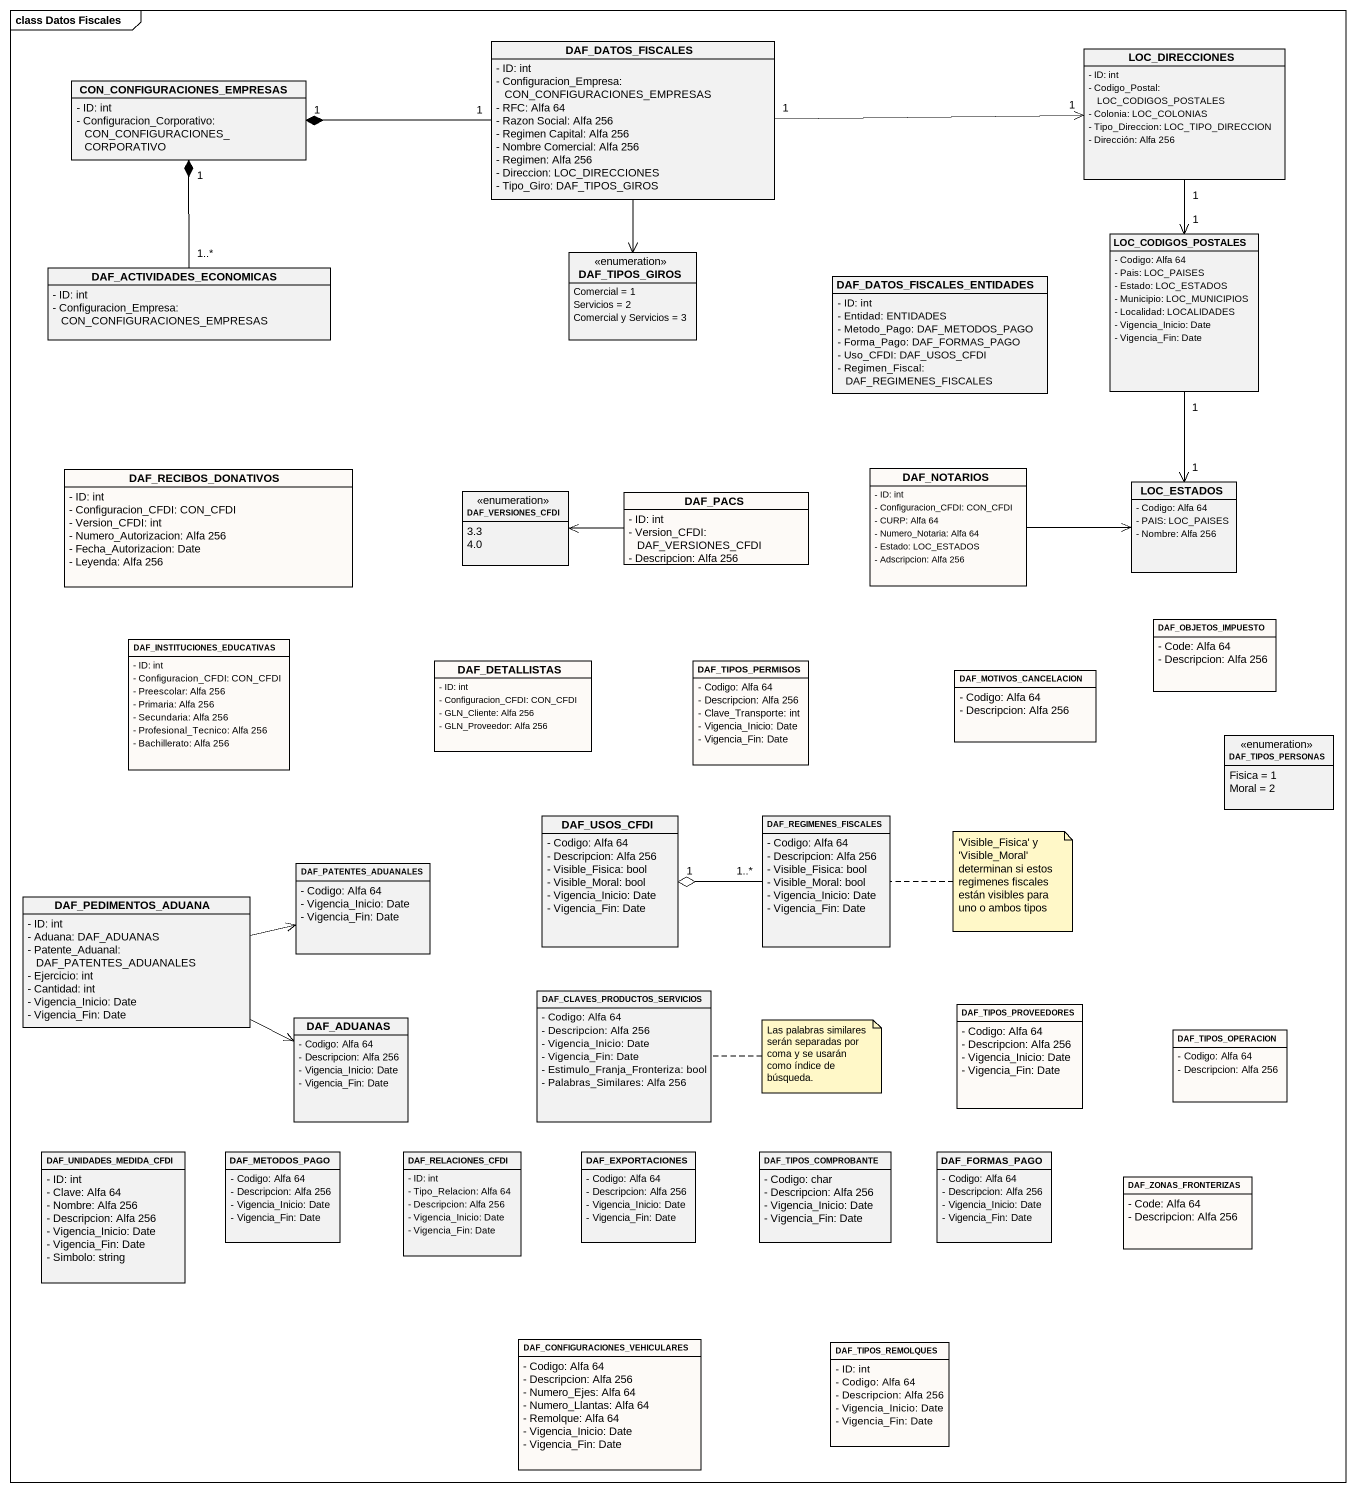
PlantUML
@startuml
mainframe class Datos Fiscales
hide circle
hide empty members
skinparam classAttributeIconSize 0
class DAF_DATOS_FISCALES {
  - ID: int
  - Configuracion_Empresa: CON_CONFIGURACIONES_EMPRESAS
  - RFC: Alfa 64
  - Razon Social: Alfa 256
  - Regimen Capital: Alfa 256
  - Nombre Comercial: Alfa 256
  - Regimen: Alfa 256
  - Direccion: LOC_DIRECCIONES
  - Tipo_Giro: DAF_TIPOS_GIROS
}
class LOC_DIRECCIONES {
  - ID: int
  - Codigo_Postal: LOC_CODIGOS_POSTALES
  - Colonia: LOC_COLONIAS
  - Tipo_Direccion: LOC_TIPO_DIRECCION
  - Dirección: Alfa 256
}
class CON_CONFIGURACIONES_EMPRESAS {
  - ID: int
  - Configuracion_Corporativo: CON_CONFIGURACIONES_CORPORATIVO
}
class LOC_CODIGOS_POSTALES {
  - Codigo: Alfa 64
  - Pais: LOC_PAISES
  - Estado: LOC_ESTADOS
  - Municipio: LOC_MUNICIPIOS
  - Localidad: LOCALIDADES
  - Vigencia_Inicio: Date
  - Vigencia_Fin: Date
}
class DAF_ACTIVIDADES_ECONOMICAS {
  - ID: int
  - Configuracion_Empresa: CON_CONFIGURACIONES_EMPRESAS
}
enum DAF_TIPOS_GIROS {
  Comercial = 1
  Servicios = 2
  Comercial y Servicios = 3
}
class DAF_DATOS_FISCALES_ENTIDADES {
  - ID: int
  - Entidad: ENTIDADES
  - Metodo_Pago: DAF_METODOS_PAGO
  - Forma_Pago: DAF_FORMAS_PAGO
  - Uso_CFDI: DAF_USOS_CFDI
  - Regimen_Fiscal: DAF_REGIMENES_FISCALES
}
class DAF_RECIBOS_DONATIVOS #FDFAF7 {
  - ID: int
  - Configuracion_CFDI: CON_CFDI
  - Version_CFDI: int
  - Numero_Autorizacion: Alfa 256
  - Fecha_Autorizacion: Date
  - Leyenda: Alfa 256
}
class DAF_NOTARIOS #FDFAF7 {
  - ID: int
  - Configuracion_CFDI: CON_CFDI
  - CURP: Alfa 64
  - Numero_Notaria: Alfa 64
  - Estado: LOC_ESTADOS
  - Adscripcion: Alfa 256
}
enum DAF_VERSIONES_CFDI {
  3.3
  4.0
}
class DAF_PACS #FDFAF7 {
  - ID: int
  - Version_CFDI: DAF_VERSIONES_CFDI
  - Descripcion: Alfa 256
}
class LOC_ESTADOS {
  - Codigo: Alfa 64
  - PAIS: LOC_PAISES
  - Nombre: Alfa 256
}
class DAF_OBJETOS_IMPUESTO #FDFAF7 {
  - Code: Alfa 64
  - Descripcion: Alfa 256
}
class DAF_INSTITUCIONES_EDUCATIVAS #FDFAF7 {
  - ID: int
  - Configuracion_CFDI: CON_CFDI
  - Preescolar: Alfa 256
  - Primaria: Alfa 256
  - Secundaria: Alfa 256
  - Profesional_Tecnico: Alfa 256
  - Bachillerato: Alfa 256
}
class DAF_DETALLISTAS #FDFAF7 {
  - ID: int
  - Configuracion_CFDI: CON_CFDI
  - GLN_Cliente: Alfa 256
  - GLN_Proveedor: Alfa 256
}
class DAF_TIPOS_PERMISOS #FDFAF7 {
  - Codigo: Alfa 64
  - Descripcion: Alfa 256
  - Clave_Transporte: int
  - Vigencia_Inicio: Date
  - Vigencia_Fin: Date
}
class DAF_MOTIVOS_CANCELACION #FDFAF7 {
  - Codigo: Alfa 64
  - Descripcion: Alfa 256
}
enum DAF_TIPOS_PERSONAS {
  Fisica = 1
  Moral = 2
}
class DAF_USOS_CFDI {
  - Codigo: Alfa 64
  - Descripcion: Alfa 256
  - Visible_Fisica: bool
  - Visible_Moral: bool
  - Vigencia_Inicio: Date
  - Vigencia_Fin: Date
}
class DAF_REGIMENES_FISCALES {
  - Codigo: Alfa 64
  - Descripcion: Alfa 256
  - Visible_Fisica: bool
  - Visible_Moral: bool
  - Vigencia_Inicio: Date
  - Vigencia_Fin: Date
}
class DAF_PEDIMENTOS_ADUANA {
  - ID: int
  - Aduana: DAF_ADUANAS
  - Patente_Aduanal: DAF_PATENTES_ADUANALES
  - Ejercicio: int
  - Cantidad: int
  - Vigencia_Inicio: Date
  - Vigencia_Fin: Date
}
class DAF_PATENTES_ADUANALES {
  - Codigo: Alfa 64
  - Vigencia_Inicio: Date
  - Vigencia_Fin: Date
}
class "DAF_CLAVES_PRODUCTOS_SERVICIOS" as DAF_CLAVES_PRODUCTOS {
  - Codigo: Alfa 64
  - Descripcion: Alfa 256
  - Vigencia_Inicio: Date
  - Vigencia_Fin: Date
  - Estimulo_Franja_Fronteriza: bool
  - Palabras_Similares: Alfa 256
}
class DAF_ADUANAS {
  - Codigo: Alfa 64
  - Descripcion: Alfa 256
  - Vigencia_Inicio: Date
  - Vigencia_Fin: Date
}
class DAF_TIPOS_PROVEEDORES #FDFAF7 {
  - Codigo: Alfa 64
  - Descripcion: Alfa 256
  - Vigencia_Inicio: Date
  - Vigencia_Fin: Date
}
class DAF_TIPOS_OPERACION #FDFAF7 {
  - Codigo: Alfa 64
  - Descripcion: Alfa 256
}
class DAF_UNIDADES_MEDIDA_CFDI {
  - ID: int
  - Clave: Alfa 64
  - Nombre: Alfa 256
  - Descripcion: Alfa 256
  - Vigencia_Inicio: Date
  - Vigencia_Fin: Date
  - Simbolo: string
}
class DAF_METODOS_PAGO {
  - Codigo: Alfa 64
  - Descripcion: Alfa 256
  - Vigencia_Inicio: Date
  - Vigencia_Fin: Date
}
class DAF_RELACIONES_CFDI {
  - ID: int
  - Tipo_Relacion: Alfa 64
  - Descripcion: Alfa 256
  - Vigencia_Inicio: Date
  - Vigencia_Fin: Date
}
class DAF_EXPORTACIONES {
  - Codigo: Alfa 64
  - Descripcion: Alfa 256
  - Vigencia_Inicio: Date
  - Vigencia_Fin: Date
}
class DAF_TIPOS_COMPROBANTE {
  - Codigo: char
  - Descripcion: Alfa 256
  - Vigencia_Inicio: Date
  - Vigencia_Fin: Date
}
class DAF_FORMAS_PAGO {
  - Codigo: Alfa 64
  - Descripcion: Alfa 256
  - Vigencia_Inicio: Date
  - Vigencia_Fin: Date
}
class DAF_ZONAS_FRONTERIZAS #FDFAF7 {
  - Code: Alfa 64
  - Descripcion: Alfa 256
}
class "DAF_CONFIGURACIONES_VEHICULARES" as DAF_CONFIGURACIONES #FDFAF7 {
  - Codigo: Alfa 64
  - Descripcion: Alfa 256
  - Numero_Ejes: Alfa 64
  - Numero_Llantas: Alfa 64
  - Remolque: Alfa 64
  - Vigencia_Inicio: Date
  - Vigencia_Fin: Date
}
class DAF_TIPOS_REMOLQUES #FDFAF7 {
  - ID: int
  - Codigo: Alfa 64
  - Descripcion: Alfa 256
  - Vigencia_Inicio: Date
  - Vigencia_Fin: Date
}
DAF_DATOS_FISCALES "1" -right-> "1" LOC_DIRECCIONES
DAF_DATOS_FISCALES "1" -left-* "1" CON_CONFIGURACIONES_EMPRESAS
DAF_DATOS_FISCALES --> DAF_TIPOS_GIROS
LOC_DIRECCIONES "1" --> "1" LOC_CODIGOS_POSTALES
LOC_CODIGOS_POSTALES "1" --> "1" LOC_ESTADOS
DAF_ACTIVIDADES_ECONOMICAS "1..*" -up-* "1" CON_CONFIGURACIONES_EMPRESAS
DAF_NOTARIOS -right-> LOC_ESTADOS
DAF_PACS -left-> DAF_VERSIONES_CFDI
DAF_REGIMENES_FISCALES "1..*" -left-o "1" DAF_USOS_CFDI
DAF_PEDIMENTOS_ADUANA -right-> DAF_PATENTES_ADUANALES
DAF_PEDIMENTOS_ADUANA -right-> DAF_ADUANAS
note right of DAF_REGIMENES_FISCALES : 'Visible_Fisica' y 'Visible_Moral' determinan si estos regimenes fiscales están visibles para uno o ambos tipos
note right of DAF_CLAVES_PRODUCTOS : Las palabras similares serán separadas por coma y se usarán como índice de búsqueda.
@enduml
